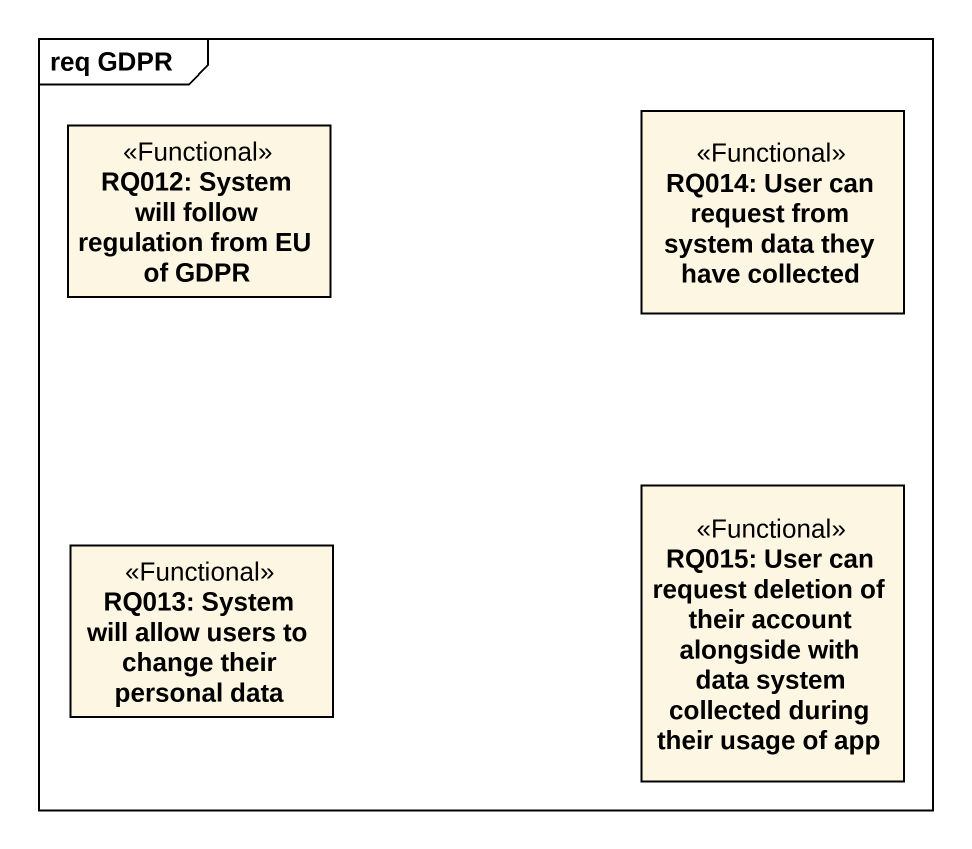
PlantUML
@startuml
mainframe req GDPR
hide circle
hide empty members
class "RQ012: System will follow regulation from EU of GDPR" as RQ012_System_will_follow <<Functional>>
class "RQ014: User can request from system data they have collected" as RQ014_User_can_request_from <<Functional>>
class "RQ013: System will allow users to change their personal data" as RQ013_System_will_allow <<Functional>>
class "RQ015: User can request deletion of their account alongside with data system collected during their usage of app" as RQ015_User_can_request <<Functional>>
@enduml
